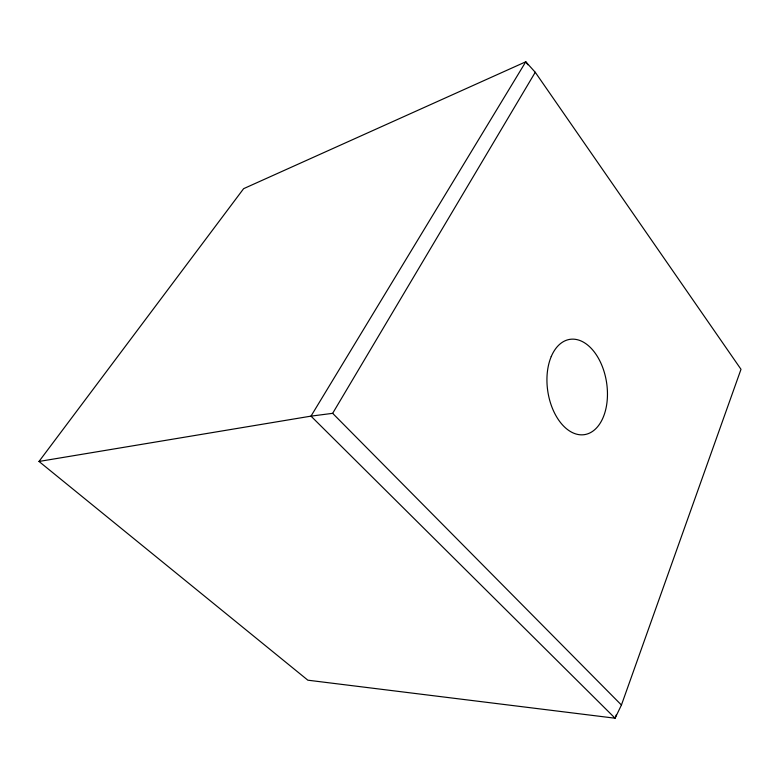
<?xml version="1.0" encoding="UTF-8"?>
<svg xmlns="http://www.w3.org/2000/svg" width="780" height="780" viewBox="0 0 780 780"><rect width="100%" height="100%" fill="white"/><g stroke="black" fill="none" stroke-linecap="round" stroke-linejoin="round"><path stroke-width="1.17" d="M616.317 714.782L615.088 718.214L307.856 680.189L39 461.458L243.614 188.672L525.779 61.786L535.255 72.277L741 369.301L621.436 705.023L615.088 718.214L310.996 416.13L39 461.458M527.865 64.779L525.779 61.786L310.996 416.13L332.651 413.332L535.255 72.277M332.651 413.332L621.436 705.023M551.236 356.567A48.194 29.718 81.3 0 0 576.722 434.197A48.194 29.718 81.3 0 0 603.661 370.247A48.194 29.718 81.3 0 0 551.236 356.567"/></g></svg>
